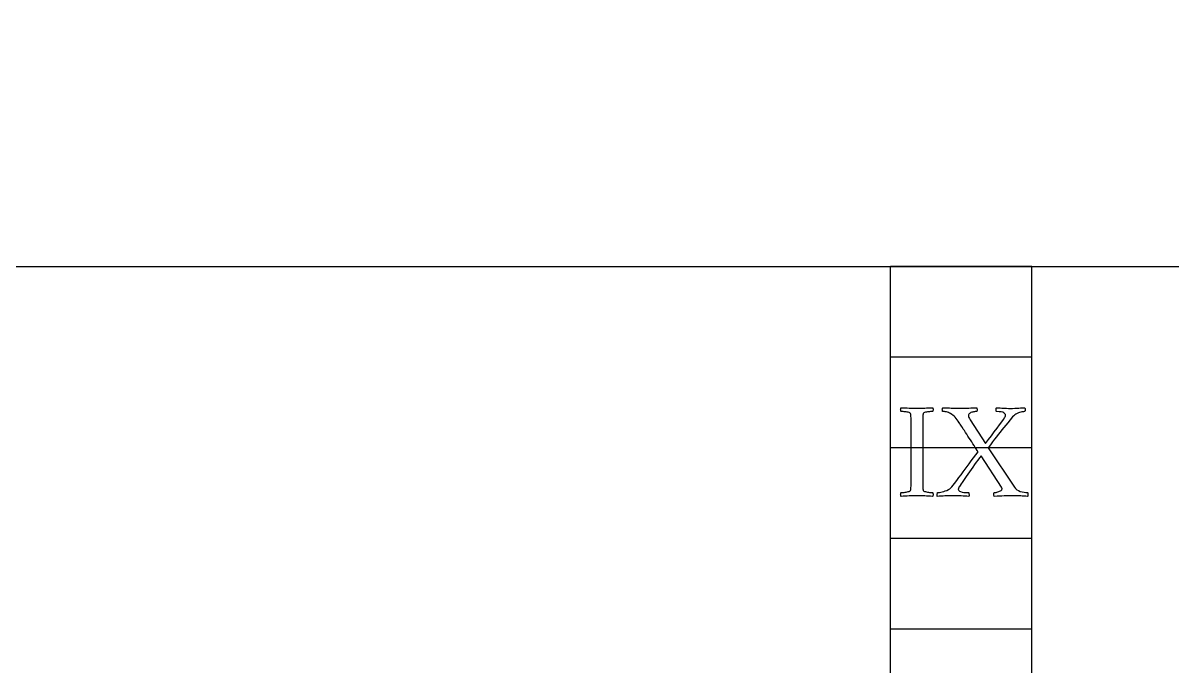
# Model space of a CAD drawing. Header units: millimetres. Extents: x -76 to 76, y -76 to 86.
# Drawn here: x 2.51 to 39.38, y -12.81 to 7.82 of the extents above; entities that cross this region are included whole.
import ezdxf

# ---------------------------------------------------------------- set-up
doc = ezdxf.new("R2010")
doc.units = ezdxf.units.MM
for name, color, linetype in [('CUT_OUTER', 1, 'Continuous'), ('ENGRAVE', 7, 'Continuous'), ('TEXT', 5, 'Continuous')]:
    doc.layers.add(name, color=color, linetype=linetype)

msp = doc.modelspace()

# ---------------------------------------------------------------- linework, layer by layer
at = {"layer": 'CUT_OUTER'}
msp.add_arc((0.0001, -0.0001), 75.9999, 179.913117, 0.0001, dxfattribs=at)
at = {"layer": 'ENGRAVE'}
for points in [[(-51.3, 0), (51.3, 0)], [(-34.884, 0), (-34.884, -34.884), (34.884, -34.884), (34.884, 0)], [(-30.3491, 0), (-30.3491, -30.3491), (30.3491, -30.3491), (30.3491, 0)], [(34.884, 0), (30.3491, 0)], [(34.884, -2.907), (30.3491, -2.907)], [(34.884, -5.814), (30.3491, -5.814)], [(34.884, -8.721), (30.3491, -8.721)], [(34.884, -11.628), (30.3491, -11.628)]]:
    msp.add_lwpolyline(points, dxfattribs=at)
for radius in [74.48, 74.48, 72.485, 68.78, 68.78, 65.854, 60.42, 60.42, 57.228, 51.3, 51.3]:
    msp.add_circle((0, 0), radius, dxfattribs=at)
at = {"layer": 'TEXT'}
for points in [[(31.1946, -4.543), (31.2578, -4.5426), (31.3202, -4.5414), (31.3818, -4.5393), (31.4426, -4.5364), (31.5036, -4.5333), (31.566, -4.5304), (31.6298, -4.5278), (31.6949, -4.5255), (31.7025, -4.5359), (31.7075, -4.5496), (31.7102, -4.5666), (31.7103, -4.5869), (31.7085, -4.6072), (31.7054, -4.6242), (31.7008, -4.6379), (31.6949, -4.6483), (31.679, -4.6488), (31.6576, -4.65), (31.6307, -4.6521), (31.5984, -4.6549), (31.5638, -4.6586), (31.5304, -4.6632), (31.498, -4.6685), (31.4667, -4.6747), (31.4393, -4.6821), (31.4184, -4.6911), (31.4042, -4.7018), (31.3965, -4.7142), (31.3906, -4.7378), (31.3861, -4.7646), (31.3829, -4.7948), (31.3811, -4.8283), (31.3802, -4.8642), (31.3795, -4.9018), (31.3791, -4.941), (31.3789, -4.9819), (31.3789, -4.9885), (31.3789, -4.9951), (31.3789, -5.0016), (31.3789, -5.0082), (31.3789, -5.0148), (31.3789, -5.0214), (31.3789, -5.028), (31.3789, -5.0345), (31.3789, -6.8646), (31.3789, -6.8712), (31.3789, -6.8778), (31.3789, -6.8844), (31.3789, -6.8909), (31.3789, -6.8975), (31.3789, -6.9041), (31.3789, -6.9107), (31.3789, -6.9173), (31.3791, -6.958), (31.3795, -6.9968), (31.3802, -7.0337), (31.3811, -7.0687), (31.3829, -7.1012), (31.3861, -7.1307), (31.3906, -7.1571), (31.3965, -7.1806), (31.4042, -7.1913), (31.4184, -7.2014), (31.4393, -7.211), (31.4667, -7.2201), (31.498, -7.2282), (31.5304, -7.2349), (31.5638, -7.2402), (31.5984, -7.2442), (31.6307, -7.2471), (31.6576, -7.2492), (31.679, -7.2504), (31.6949, -7.2508), (31.7008, -7.2612), (31.7054, -7.2749), (31.7085, -7.292), (31.7103, -7.3122), (31.7102, -7.3325), (31.7075, -7.3496), (31.7025, -7.3633), (31.6949, -7.3737), (31.6298, -7.3694), (31.566, -7.3655), (31.5036, -7.3618), (31.4426, -7.3583), (31.3818, -7.3554), (31.3202, -7.3534), (31.2578, -7.3522), (31.1946, -7.3517), (31.1329, -7.3522), (31.0706, -7.3534), (31.0078, -7.3554), (30.9445, -7.3583), (30.8806, -7.3618), (30.8161, -7.3655), (30.7511, -7.3694), (30.6855, -7.3737), (30.678, -7.3633), (30.6729, -7.3496), (30.6703, -7.3325), (30.6702, -7.3122), (30.672, -7.292), (30.6751, -7.2749), (30.6796, -7.2612), (30.6855, -7.2508), (30.7015, -7.2504), (30.7228, -7.2492), (30.7497, -7.2471), (30.7821, -7.2442), (30.8168, -7.2402), (30.8507, -7.2349), (30.8837, -7.2282), (30.9159, -7.2201), (30.9441, -7.211), (30.9648, -7.2014), (30.9781, -7.1913), (30.984, -7.1806), (30.9918, -7.1523), (30.9977, -7.1202), (31.0017, -7.0843), (31.0037, -7.0445), (31.0047, -7.002), (31.0054, -6.9579), (31.0058, -6.9121), (31.0059, -6.8646), (31.0059, -5.0345), (31.0058, -4.987), (31.0054, -4.9407), (31.0047, -4.8959), (31.0037, -4.8524), (31.0017, -4.8117), (30.9977, -4.7751), (30.9918, -4.7426), (30.984, -4.7142), (30.9781, -4.7018), (30.9648, -4.6911), (30.9441, -4.6821), (30.9159, -4.6747), (30.8837, -4.6685), (30.8507, -4.6632), (30.8168, -4.6586), (30.7821, -4.6549), (30.7497, -4.6521), (30.7228, -4.65), (30.7015, -4.6488), (30.6855, -4.6483), (30.6796, -4.6379), (30.6751, -4.6242), (30.672, -4.6072), (30.6702, -4.5869), (30.6703, -4.5666), (30.6729, -4.5496), (30.678, -4.5359), (30.6855, -4.5255), (30.7511, -4.5278), (30.8161, -4.5304), (30.8806, -4.5333), (30.9445, -4.5364), (31.0078, -4.5393), (31.0706, -4.5414), (31.1329, -4.5426), (31.1946, -4.543)], [(32.5639, -4.543), (32.6412, -4.5426), (32.7153, -4.5414), (32.7861, -4.5393), (32.8535, -4.5364), (32.9191, -4.5333), (32.9841, -4.5304), (33.0485, -4.5278), (33.1125, -4.5255), (33.1163, -4.5364), (33.119, -4.5518), (33.1207, -4.5715), (33.1212, -4.5957), (33.1201, -4.6187), (33.1168, -4.6352), (33.1114, -4.6451), (33.1037, -4.6483), (33.0864, -4.649), (33.0653, -4.6511), (33.0403, -4.6545), (33.0115, -4.6593), (32.9813, -4.6659), (32.9523, -4.6747), (32.9243, -4.6857), (32.8974, -4.6988), (32.8744, -4.7149), (32.8579, -4.7345), (32.848, -4.7577), (32.8447, -4.7844), (32.848, -4.8105), (32.8579, -4.8404), (32.8744, -4.8741), (32.8974, -4.9117), (33.3933, -5.6753), (33.4888, -5.5477), (33.582, -5.424), (33.6731, -5.3042), (33.762, -5.1882), (33.8437, -5.0804), (33.9134, -4.9852), (33.971, -4.9026), (34.0165, -4.8327), (34.0224, -4.8217), (34.0269, -4.8107), (34.0301, -4.7998), (34.0319, -4.7888), (34.0328, -4.7789), (34.0335, -4.7712), (34.0339, -4.7657), (34.0341, -4.7625), (34.0308, -4.7465), (34.0209, -4.7295), (34.0044, -4.7114), (33.9814, -4.6922), (33.9471, -4.675), (33.8969, -4.6626), (33.8308, -4.6552), (33.7488, -4.6527), (33.7429, -4.6477), (33.7384, -4.6368), (33.7352, -4.6202), (33.7334, -4.5979), (33.733, -4.5744), (33.734, -4.5545), (33.7363, -4.5382), (33.74, -4.5255), (33.8019, -4.5297), (33.8602, -4.5337), (33.9149, -4.5374), (33.966, -4.5408), (34.0167, -4.5437), (34.0697, -4.5458), (34.1253, -4.547), (34.1833, -4.5474), (34.2634, -4.5469), (34.3369, -4.5452), (34.4038, -4.5425), (34.4642, -4.5386), (34.5187, -4.5345), (34.5684, -4.531), (34.6131, -4.5279), (34.6529, -4.5255), (34.6568, -4.5359), (34.66, -4.5496), (34.6623, -4.5666), (34.6638, -4.5869), (34.6634, -4.6075), (34.66, -4.6253), (34.6536, -4.6404), (34.6441, -4.6527), (34.6322, -4.6534), (34.6139, -4.6555), (34.5894, -4.6589), (34.5585, -4.6637), (34.5237, -4.6708), (34.4872, -4.6813), (34.4491, -4.695), (34.4093, -4.712), (34.3697, -4.733), (34.3319, -4.7586), (34.2962, -4.7889), (34.2623, -4.8239), (34.1837, -4.9193), (34.1103, -5.0082), (34.0422, -5.0905), (33.9792, -5.1662), (33.9193, -5.2389), (33.8602, -5.3121), (33.8019, -5.3859), (33.7444, -5.4602), (33.6849, -5.5384), (33.6204, -5.6237), (33.551, -5.7162), (33.4767, -5.8157), (34.3193, -7.0797), (34.3542, -7.1224), (34.3972, -7.1586), (34.4485, -7.1883), (34.508, -7.2113), (34.5703, -7.2286), (34.6298, -7.2409), (34.6866, -7.2483), (34.7406, -7.2508), (34.7463, -7.2615), (34.75, -7.276), (34.7517, -7.2944), (34.7516, -7.3166), (34.7504, -7.3383), (34.7489, -7.355), (34.7471, -7.3668), (34.745, -7.3737), (34.6836, -7.3694), (34.6265, -7.3655), (34.5739, -7.3618), (34.5256, -7.3583), (34.477, -7.3554), (34.4236, -7.3534), (34.3651, -7.3522), (34.3018, -7.3517), (34.2147, -7.3522), (34.1334, -7.3534), (34.0578, -7.3554), (33.988, -7.3583), (33.9182, -7.3618), (33.8426, -7.3655), (33.7613, -7.3694), (33.6742, -7.3737), (33.6665, -7.3627), (33.661, -7.3474), (33.6577, -7.3276), (33.6566, -7.3035), (33.6577, -7.2804), (33.661, -7.264), (33.6665, -7.2541), (33.6742, -7.2508), (33.6894, -7.25), (33.7088, -7.2475), (33.7322, -7.2434), (33.7598, -7.2376), (33.789, -7.2301), (33.8174, -7.2206), (33.8449, -7.2093), (33.8717, -7.196), (33.8947, -7.181), (33.9112, -7.1647), (33.9211, -7.147), (33.9244, -7.1279), (33.9239, -7.1231), (33.9227, -7.1175), (33.9206, -7.1111), (33.9178, -7.1038), (33.9143, -7.0965), (33.9106, -7.0901), (33.9067, -7.0845), (33.9024, -7.0797), (33.2485, -6.0703), (33.1993, -6.1357), (33.1481, -6.2047), (33.095, -6.2772), (33.04, -6.3533), (32.9845, -6.4308), (32.9298, -6.5075), (32.8759, -6.5833), (32.8228, -6.6583), (32.7721, -6.7308), (32.7252, -6.7988), (32.6821, -6.8624), (32.6429, -6.9217), (32.6086, -6.9743), (32.5803, -7.0182), (32.5581, -7.0533), (32.5419, -7.0797), (32.5395, -7.0846), (32.5364, -7.0906), (32.5329, -7.0978), (32.5288, -7.106), (32.5249, -7.115), (32.5222, -7.1246), (32.5205, -7.1348), (32.52, -7.1455), (32.5247, -7.1648), (32.5386, -7.1833), (32.562, -7.201), (32.5946, -7.2179), (32.6385, -7.2323), (32.6955, -7.2426), (32.7658, -7.2488), (32.8491, -7.2508), (32.855, -7.2615), (32.8596, -7.276), (32.8627, -7.2944), (32.8645, -7.3166), (32.8649, -7.3383), (32.8639, -7.355), (32.8616, -7.3668), (32.8579, -7.3737), (32.7984, -7.3694), (32.7383, -7.3655), (32.6777, -7.3618), (32.6165, -7.3583), (32.5554, -7.3554), (32.4948, -7.3534), (32.4347, -7.3522), (32.3752, -7.3517), (32.2948, -7.3522), (32.2205, -7.3534), (32.1522, -7.3554), (32.0899, -7.3583), (32.0301, -7.3618), (31.9692, -7.3655), (31.9072, -7.3694), (31.8441, -7.3737), (31.8407, -7.3612), (31.8392, -7.3457), (31.8396, -7.3272), (31.8419, -7.3057), (31.8451, -7.285), (31.848, -7.2689), (31.8506, -7.2575), (31.8529, -7.2508), (31.8662, -7.2498), (31.8886, -7.247), (31.92, -7.2422), (31.9604, -7.2354), (32.0062, -7.2261), (32.0537, -7.2135), (32.1028, -7.1976), (32.1535, -7.1784), (32.2022, -7.1555), (32.2452, -7.1285), (32.2823, -7.0973), (32.3137, -7.0621), (32.393, -6.959), (32.4684, -6.8602), (32.54, -6.7659), (32.6078, -6.6759), (32.6735, -6.588), (32.7389, -6.4998), (32.804, -6.4113), (32.8689, -6.3226), (32.9351, -6.232), (33.0044, -6.1377), (33.0767, -6.04), (33.152, -5.9386), (33.126, -5.8968), (33.0965, -5.8503), (33.0635, -5.7991), (33.0269, -5.7433), (32.9882, -5.6845), (32.949, -5.6243), (32.9092, -5.5627), (32.8689, -5.4997), (32.8288, -5.4372), (32.7899, -5.3769), (32.752, -5.3187), (32.7153, -5.2628), (32.6807, -5.2104), (32.6495, -5.1629), (32.6215, -5.1204), (32.5968, -5.0828), (32.5766, -5.0521), (32.5622, -5.0302), (32.5536, -5.017), (32.5507, -5.0126), (32.516, -4.9586), (32.4821, -4.9106), (32.4491, -4.8686), (32.4169, -4.8327), (32.3835, -4.8006), (32.3472, -4.7701), (32.3078, -4.7413), (32.2654, -4.7142), (32.236, -4.6979), (32.2046, -4.684), (32.1712, -4.6726), (32.136, -4.6637), (32.1018, -4.657), (32.0718, -4.6522), (32.0459, -4.6493), (32.0241, -4.6483), (32.0164, -4.6451), (32.0109, -4.6352), (32.0076, -4.6187), (32.0065, -4.5957), (32.0076, -4.5715), (32.0109, -4.5518), (32.0164, -4.5364), (32.0241, -4.5255), (32.1002, -4.5278), (32.1705, -4.5304), (32.2351, -4.5333), (32.294, -4.5364), (32.3528, -4.5393), (32.4174, -4.5414), (32.4878, -4.5426), (32.5639, -4.543)]]:
    msp.add_lwpolyline(points, close=True, dxfattribs=at)

doc.saveas('drawing.dxf')
